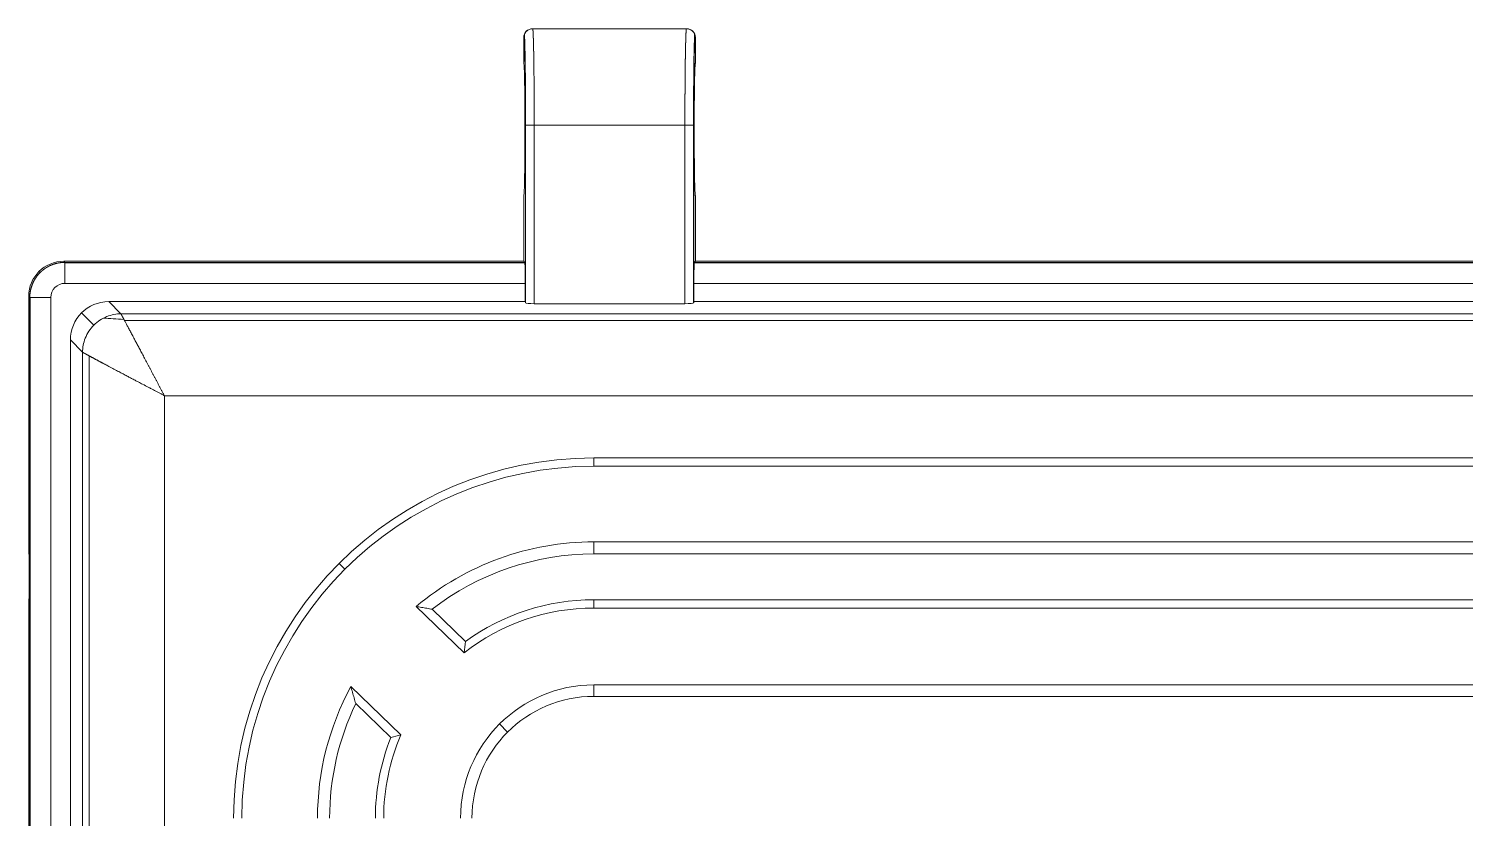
# Model space of a CAD drawing. Header units: millimetres. Extents: x 6520 to 6907, y -5009 to -4789.
# Drawn here: x 6736 to 6818.5, y -4834.2 to -4788.9 of the extents above; entities that cross this region are included whole.
import ezdxf

# ---------------------------------------------------------------- set-up
doc = ezdxf.new("R2010")
doc.units = ezdxf.units.MM
doc.layers.add('core', color=7, linetype='Continuous', lineweight=20)

msp = doc.modelspace()

# ---------------------------------------------------------------- linework, layer by layer
at = {"layer": 'core', "linetype": 'Continuous', "lineweight": 13}
for p, q in [((6764.955, -4788.859), (6764.964, -4788.859)), ((6773.79, -4788.859), (6773.794, -4788.859)), ((6764.462, -4789.362), (6764.453, -4789.362)), ((6774.302, -4789.362), (6774.293, -4789.362)), ((6773.703, -4794.387), (6765.052, -4794.387)), ((6765.052, -4794.387), (6765.052, -4804.635)), ((6773.703, -4804.635), (6773.703, -4794.387)), ((6774.196, -4794.387), (6774.196, -4804.599)), ((6738.107, -4802.264), (6738.046, -4802.203)), ((6738.107, -4802.264), (6764.514, -4802.264)), ((6764.517, -4802.285), (6738.107, -4802.285)), ((6859.188, -4802.285), (6774.237, -4802.285)), ((6774.241, -4802.264), (6859.185, -4802.264)), ((6736.686, -4802.853), (6736.625, -4802.792)), ((6764.534, -4803.47), (6738.107, -4803.47)), ((6859.205, -4803.47), (6774.22, -4803.47)), ((6736.036, -4804.213), (6736.097, -4804.274)), ((6736.097, -4972.992), (6736.097, -4804.274)), ((6736.118, -4972.992), (6736.118, -4804.274)), ((6737.303, -4804.274), (6737.303, -4972.992)), ((6741.327, -4805.216), (6740.627, -4804.516)), ((6739.069, -4805.16), (6739.776, -4805.867)), ((6741.327, -4805.216), (6902.148, -4805.216)), ((6741.529, -4805.593), (6901.946, -4805.593)), ((6738.425, -4806.719), (6739.125, -4807.419)), ((6739.125, -4969.847), (6739.125, -4807.419)), ((6739.502, -4807.628), (6739.502, -4969.646)), ((6899.645, -4809.922), (6743.83, -4809.922)), ((6743.83, -4809.922), (6743.83, -4967.344)), ((6768.473, -4813.484), (6768.473, -4813.96)), ((6768.473, -4818.301), (6768.473, -4818.996)), ((6753.851, -4819.541), (6754.188, -4819.877)), ((6768.473, -4821.625), (6768.473, -4822.101)), ((6768.473, -4826.511), (6768.473, -4827.167)), ((6763.527, -4829.216), (6763.063, -4828.752))]:
    msp.add_line(p, q, dxfattribs=at)
at = {"layer": 'core', "linetype": 'Continuous', "lineweight": 18}
for p, q in [((6764.955, -4788.859), (6764.964, -4788.859)), ((6764.964, -4788.859), (6773.79, -4788.859)), ((6773.79, -4788.859), (6773.799, -4788.859)), ((6764.453, -4789.362), (6764.453, -4790.829)), ((6774.302, -4790.829), (6774.302, -4789.362)), ((6764.549, -4804.592), (6764.549, -4794.386)), ((6774.205, -4794.386), (6774.205, -4804.592)), ((6764.453, -4798.447), (6764.453, -4799.914)), ((6774.302, -4799.914), (6774.302, -4798.447)), ((6764.453, -4802.203), (6764.453, -4799.914)), ((6774.302, -4799.914), (6774.302, -4802.203)), ((6764.453, -4802.203), (6738.046, -4802.203)), ((6764.453, -4802.203), (6764.514, -4802.264)), ((6774.302, -4802.203), (6774.241, -4802.264)), ((6859.124, -4802.203), (6774.302, -4802.203)), ((6764.534, -4804.516), (6764.534, -4803.47)), ((6774.22, -4804.516), (6774.22, -4803.47)), ((6736.036, -4818.685), (6736.036, -4804.213)), ((6740.627, -4804.516), (6764.534, -4804.516)), ((6764.549, -4804.592), (6764.534, -4804.516)), ((6765.052, -4804.635), (6773.703, -4804.635)), ((6774.22, -4804.516), (6774.205, -4804.592)), ((6774.22, -4804.516), (6859.205, -4804.516)), ((6738.425, -4970.547), (6738.425, -4806.719)), ((6875.003, -4813.484), (6768.473, -4813.484)), ((6768.473, -4813.96), (6875.003, -4813.96)), ((6875.003, -4818.301), (6768.473, -4818.301)), ((6768.473, -4818.996), (6875.003, -4818.996)), ((6736.036, -4852.855), (6736.036, -4821.901)), ((6758.281, -4822.008), (6761.035, -4824.667)), ((6761.102, -4824.02), (6759.187, -4822.171)), ((6875.003, -4821.625), (6768.473, -4821.625)), ((6768.473, -4822.101), (6875.003, -4822.101)), ((6757.401, -4829.378), (6754.528, -4826.604)), ((6875.003, -4826.511), (6768.473, -4826.511)), ((6768.473, -4827.167), (6875.003, -4827.167)), ((6754.807, -4827.585), (6756.822, -4829.531))]:
    msp.add_line(p, q, dxfattribs=at)
for radius, start, end in [(20.678, 90, 180), (20.202, 90, 180), (15.861, 90, 129.98095), (15.166, 90, 127.75511), (12.061, 90, 128.07229), (12.537, 90, 126.00897), (15.861, 151.5437, 180), (7.651, 90, 180), (6.995, 90, 180), (15.166, 154.29953, 180), (12.537, 158.32193, 180), (12.061, 156.6329, 180)]:
    msp.add_arc((6768.473, -4834.162), radius, start, end, dxfattribs=at)
for centre, major_axis, ratio, start_param, end_param in [((6764.955, -4789.362), (-0.503, 0), 0.999848, 4.712389, 6.283185), ((6773.799, -4789.362), (0.503, 0), 0.999848, 0, 1.570796), ((6764.453, -4794.638), (0, -3.809), 0.017455, 0, 3.141593), ((6774.302, -4794.638), (0, -3.809), 0.017455, 3.141593, 6.283185), ((6738.047, -4804.213), (-1.422, 1.422), 0.999695, 5.497939, 7.068431), ((6738.107, -4803.47), (0, 1.206), 0.000008, 4.712387, 6.265732), ((6764.513, -4803.47), (0, -1.206), 0.017455, 1.570796, 3.124139), ((6774.241, -4803.47), (0, -1.206), 0.017455, 3.159046, 4.712389), ((6738.107, -4804.274), (-0.447, -0.668), 1, 3.731846, 5.302727), ((6737.303, -4804.274), (1.206, 0), 0.000006, 3.159044, 4.712393), ((6740.644, -4806.736), (-1.575, 1.575), 0.992433, 5.501584, 7.064785), ((6765.052, -4804.591), (-0.502, 0), 0.087489, 0.017453, 1.570796), ((6773.703, -4804.591), (-0.502, 0), 0.087489, 1.570796, 3.124139), ((6736.036, -4820.293), (0, -1.608), 0.017455, 0, 3.141593)]:
    msp.add_ellipse(centre, major_axis=major_axis, ratio=ratio, start_param=start_param, end_param=end_param, dxfattribs=at)
at = {"layer": 'core', "linetype": 'Continuous', "lineweight": 13}
for centre, major_axis, ratio, start_param, end_param in [((6764.462, -4794.387), (0, -5.527), 0.017455, 1.570799, 2.79705), ((6774.293, -4794.387), (0, -5.527), 0.017455, 3.486134, 4.712393), ((6743.83, -4805.18), (-4.723, 0), 0.087489, 0.739063, 1.055027)]:
    msp.add_ellipse(centre, major_axis=major_axis, ratio=ratio, start_param=start_param, end_param=end_param, dxfattribs=at)
for points, knots in [([(6764.462, -4789.362), (6764.462, -4789.329), (6764.465, -4789.296), (6764.478, -4789.231), (6764.487, -4789.2), (6764.512, -4789.139), (6764.528, -4789.11), (6764.565, -4789.055), (6764.586, -4789.029), (6764.632, -4788.983), (6764.658, -4788.962), (6764.712, -4788.925), (6764.741, -4788.91), (6764.802, -4788.885), (6764.834, -4788.875), (6764.898, -4788.862), (6764.931, -4788.859), (6764.964, -4788.859)], [0, 0, 0, 0, 0.125, 0.125, 0.25, 0.25, 0.375, 0.375, 0.5, 0.5, 0.625, 0.625, 0.75, 0.75, 0.875, 0.875, 1, 1, 1, 1]), ([(6764.964, -4788.859), (6764.964, -4788.859), (6764.965, -4788.859), (6764.965, -4788.859), (6764.966, -4788.86), (6764.966, -4788.861), (6764.967, -4788.862), (6764.967, -4788.863), (6764.968, -4788.865), (6764.969, -4788.866), (6764.969, -4788.868), (6764.97, -4788.87), (6764.97, -4788.872), (6764.971, -4788.875), (6764.971, -4788.878), (6764.972, -4788.881), (6764.972, -4788.884), (6764.973, -4788.887), (6764.973, -4788.891), (6764.974, -4788.894), (6764.974, -4788.898), (6764.975, -4788.902), (6764.975, -4788.907), (6764.976, -4788.911), (6764.977, -4788.916), (6764.977, -4788.92), (6764.978, -4788.925), (6764.978, -4788.931), (6764.979, -4788.936), (6764.979, -4788.942), (6764.98, -4788.947), (6764.98, -4788.953), (6764.981, -4788.959), (6764.981, -4788.965), (6764.982, -4788.972), (6764.982, -4788.978), (6764.983, -4788.985), (6764.983, -4788.992), (6764.983, -4788.999), (6764.984, -4789.006), (6764.984, -4789.013), (6764.985, -4789.021), (6764.985, -4789.028), (6764.986, -4789.036), (6764.986, -4789.044), (6764.987, -4789.052), (6764.987, -4789.06), (6764.988, -4789.069), (6764.988, -4789.077), (6764.989, -4789.086), (6764.989, -4789.094), (6764.99, -4789.103), (6764.99, -4789.112), (6764.99, -4789.121), (6764.991, -4789.13), (6764.991, -4789.14), (6764.992, -4789.149), (6764.992, -4789.159), (6764.993, -4789.168), (6764.993, -4789.178), (6764.994, -4789.188), (6764.994, -4789.198), (6764.994, -4789.208), (6764.995, -4789.218), (6764.995, -4789.229), (6764.996, -4789.239), (6764.996, -4789.25), (6764.997, -4789.26), (6764.997, -4789.271), (6764.997, -4789.282), (6764.998, -4789.293), (6764.998, -4789.304), (6764.999, -4789.315), (6764.999, -4789.326), (6764.999, -4789.337), (6765, -4789.349), (6765, -4789.36), (6765.001, -4789.372), (6765.001, -4789.383), (6765.001, -4789.395), (6765.002, -4789.407), (6765.002, -4789.418), (6765.003, -4789.43), (6765.003, -4789.442), (6765.003, -4789.454), (6765.004, -4789.466), (6765.004, -4789.479), (6765.004, -4789.491), (6765.005, -4789.503), (6765.005, -4789.515), (6765.006, -4789.528), (6765.006, -4789.54), (6765.006, -4789.553), (6765.007, -4789.565), (6765.007, -4789.578), (6765.007, -4789.591), (6765.008, -4789.603), (6765.008, -4789.616), (6765.008, -4789.629), (6765.009, -4789.642), (6765.009, -4789.654), (6765.009, -4789.667), (6765.01, -4789.68), (6765.01, -4789.693), (6765.01, -4789.706), (6765.011, -4789.72), (6765.011, -4789.733), (6765.011, -4789.746), (6765.012, -4789.759), (6765.012, -4789.772), (6765.012, -4789.785), (6765.013, -4789.799), (6765.013, -4789.812), (6765.013, -4789.825), (6765.014, -4789.838), (6765.014, -4789.852), (6765.014, -4789.865), (6765.015, -4789.879), (6765.015, -4789.892), (6765.015, -4789.905), (6765.016, -4789.919), (6765.016, -4789.932), (6765.016, -4789.946), (6765.016, -4789.959), (6765.017, -4789.973), (6765.017, -4789.986), (6765.017, -4790), (6765.018, -4790.013), (6765.018, -4790.026), (6765.018, -4790.04), (6765.018, -4790.053), (6765.019, -4790.067), (6765.019, -4790.08), (6765.019, -4790.094), (6765.02, -4790.107), (6765.02, -4790.121), (6765.02, -4790.134), (6765.02, -4790.148), (6765.021, -4790.161), (6765.021, -4790.175), (6765.021, -4790.188), (6765.021, -4790.202), (6765.022, -4790.215), (6765.022, -4790.228), (6765.022, -4790.242), (6765.022, -4790.255), (6765.023, -4790.268), (6765.023, -4790.282), (6765.023, -4790.295), (6765.023, -4790.308), (6765.024, -4790.322), (6765.024, -4790.335), (6765.024, -4790.348), (6765.024, -4790.361), (6765.024, -4790.374), (6765.025, -4790.388), (6765.025, -4790.401), (6765.025, -4790.414), (6765.025, -4790.427), (6765.026, -4790.44), (6765.026, -4790.453), (6765.026, -4790.466), (6765.026, -4790.493), (6765.027, -4790.535), (6765.028, -4790.592), (6765.029, -4790.649), (6765.03, -4790.707), (6765.03, -4790.766), (6765.031, -4790.825), (6765.032, -4790.885), (6765.033, -4790.946), (6765.033, -4791.007), (6765.034, -4791.068), (6765.035, -4791.131), (6765.036, -4791.193), (6765.036, -4791.257), (6765.037, -4791.32), (6765.038, -4791.385), (6765.038, -4791.449), (6765.039, -4791.514), (6765.04, -4791.58), (6765.04, -4791.646), (6765.041, -4791.712), (6765.041, -4791.779), (6765.042, -4791.846), (6765.042, -4791.914), (6765.043, -4791.982), (6765.043, -4792.05), (6765.044, -4792.118), (6765.044, -4792.187), (6765.045, -4792.256), (6765.045, -4792.325), (6765.046, -4792.395), (6765.046, -4792.465), (6765.047, -4792.535), (6765.047, -4792.605), (6765.047, -4792.675), (6765.048, -4792.746), (6765.048, -4792.817), (6765.048, -4792.888), (6765.049, -4792.959), (6765.049, -4793.03), (6765.049, -4793.101), (6765.05, -4793.172), (6765.05, -4793.244), (6765.05, -4793.315), (6765.05, -4793.387), (6765.051, -4793.458), (6765.051, -4793.53), (6765.051, -4793.602), (6765.051, -4793.673), (6765.051, -4793.745), (6765.051, -4793.816), (6765.051, -4793.888), (6765.052, -4793.959), (6765.052, -4794.031), (6765.052, -4794.102), (6765.052, -4794.173), (6765.052, -4794.245), (6765.052, -4794.316), (6765.052, -4794.363), (6765.052, -4794.387)], [0, 0, 0, 0, 0.004104, 0.008195, 0.012274, 0.01634, 0.020394, 0.024435, 0.028464, 0.03248, 0.036484, 0.040476, 0.044455, 0.048422, 0.052376, 0.056317, 0.060246, 0.064163, 0.068067, 0.071959, 0.075839, 0.079705, 0.08356, 0.087402, 0.091231, 0.095048, 0.098853, 0.102645, 0.106424, 0.110191, 0.113946, 0.117688, 0.121418, 0.125135, 0.12884, 0.132533, 0.136212, 0.13988, 0.143535, 0.147177, 0.150807, 0.154425, 0.15803, 0.161623, 0.165203, 0.168771, 0.172326, 0.175869, 0.179399, 0.182917, 0.186422, 0.189915, 0.193396, 0.196864, 0.200319, 0.203762, 0.207193, 0.210611, 0.214017, 0.21741, 0.22079, 0.224159, 0.227515, 0.230858, 0.234189, 0.237507, 0.240813, 0.244107, 0.247388, 0.250656, 0.253912, 0.257156, 0.260387, 0.263606, 0.266812, 0.270006, 0.273187, 0.276356, 0.279512, 0.282656, 0.285788, 0.288907, 0.292013, 0.295107, 0.298189, 0.301258, 0.304315, 0.307359, 0.310391, 0.31341, 0.316417, 0.319411, 0.322393, 0.325362, 0.328319, 0.331264, 0.334196, 0.337115, 0.340023, 0.342917, 0.345799, 0.348669, 0.351526, 0.354371, 0.357203, 0.360023, 0.362831, 0.365625, 0.368408, 0.371178, 0.373935, 0.37668, 0.379413, 0.382133, 0.384841, 0.387536, 0.390219, 0.392889, 0.395547, 0.398192, 0.400825, 0.403446, 0.406053, 0.408649, 0.411232, 0.413803, 0.416361, 0.418906, 0.421439, 0.42396, 0.426468, 0.428964, 0.431447, 0.433918, 0.436377, 0.438823, 0.441256, 0.443677, 0.446086, 0.448482, 0.450865, 0.453236, 0.455595, 0.457941, 0.460275, 0.462596, 0.464905, 0.467201, 0.469485, 0.471757, 0.474016, 0.476262, 0.478496, 0.480718, 0.482927, 0.485123, 0.487308, 0.489479, 0.491638, 0.493785, 0.49592, 0.498041, 0.500151, 0.509222, 0.518278, 0.527318, 0.536342, 0.54535, 0.554342, 0.563318, 0.572278, 0.581222, 0.590151, 0.599063, 0.60796, 0.616841, 0.625705, 0.634554, 0.643387, 0.652204, 0.661005, 0.66979, 0.678559, 0.687313, 0.69605, 0.704771, 0.713477, 0.722167, 0.73084, 0.739498, 0.74814, 0.756766, 0.765376, 0.77397, 0.782549, 0.791111, 0.799657, 0.808188, 0.816703, 0.825201, 0.833684, 0.842151, 0.850602, 0.859037, 0.867456, 0.87586, 0.884247, 0.892618, 0.900974, 0.909314, 0.917637, 0.925945, 0.934237, 0.942513, 0.950773, 0.959017, 0.967246, 0.975458, 0.983655, 0.991835, 1, 1, 1, 1]), ([(6773.703, -4794.387), (6773.703, -4794.374), (6773.703, -4794.348), (6773.703, -4794.31), (6773.703, -4794.271), (6773.703, -4794.233), (6773.703, -4794.194), (6773.703, -4794.156), (6773.703, -4794.117), (6773.703, -4794.078), (6773.703, -4794.04), (6773.703, -4794.001), (6773.703, -4793.962), (6773.703, -4793.923), (6773.703, -4793.885), (6773.703, -4793.846), (6773.703, -4793.807), (6773.703, -4793.768), (6773.703, -4793.73), (6773.703, -4793.691), (6773.704, -4793.652), (6773.704, -4793.613), (6773.704, -4793.574), (6773.704, -4793.535), (6773.704, -4793.497), (6773.704, -4793.458), (6773.704, -4793.419), (6773.704, -4793.38), (6773.704, -4793.341), (6773.704, -4793.303), (6773.705, -4793.264), (6773.705, -4793.225), (6773.705, -4793.187), (6773.705, -4793.148), (6773.705, -4793.109), (6773.705, -4793.071), (6773.705, -4793.032), (6773.706, -4792.993), (6773.706, -4792.955), (6773.706, -4792.916), (6773.706, -4792.878), (6773.706, -4792.839), (6773.706, -4792.801), (6773.707, -4792.763), (6773.707, -4792.724), (6773.707, -4792.686), (6773.707, -4792.648), (6773.707, -4792.61), (6773.708, -4792.572), (6773.708, -4792.534), (6773.708, -4792.496), (6773.708, -4792.458), (6773.709, -4792.42), (6773.709, -4792.382), (6773.709, -4792.344), (6773.709, -4792.307), (6773.709, -4792.269), (6773.71, -4792.232), (6773.71, -4792.194), (6773.71, -4792.157), (6773.711, -4792.12), (6773.711, -4792.083), (6773.711, -4792.045), (6773.711, -4792.008), (6773.712, -4791.972), (6773.712, -4791.935), (6773.712, -4791.898), (6773.712, -4791.862), (6773.713, -4791.825), (6773.713, -4791.789), (6773.713, -4791.752), (6773.714, -4791.716), (6773.714, -4791.68), (6773.714, -4791.644), (6773.715, -4791.608), (6773.715, -4791.573), (6773.715, -4791.537), (6773.716, -4791.502), (6773.716, -4791.466), (6773.716, -4791.431), (6773.717, -4791.396), (6773.717, -4791.361), (6773.717, -4791.327), (6773.718, -4791.292), (6773.718, -4791.257), (6773.719, -4791.223), (6773.719, -4791.189), (6773.719, -4791.155), (6773.72, -4791.121), (6773.72, -4791.087), (6773.72, -4791.054), (6773.721, -4791.02), (6773.721, -4790.987), (6773.722, -4790.954), (6773.722, -4790.921), (6773.723, -4790.888), (6773.723, -4790.855), (6773.723, -4790.823), (6773.724, -4790.791), (6773.724, -4790.759), (6773.725, -4790.727), (6773.725, -4790.695), (6773.726, -4790.664), (6773.726, -4790.632), (6773.726, -4790.601), (6773.727, -4790.57), (6773.727, -4790.54), (6773.728, -4790.509), (6773.728, -4790.481), (6773.729, -4790.454), (6773.729, -4790.43), (6773.73, -4790.405), (6773.73, -4790.38), (6773.73, -4790.355), (6773.731, -4790.33), (6773.731, -4790.305), (6773.732, -4790.28), (6773.732, -4790.254), (6773.733, -4790.229), (6773.733, -4790.204), (6773.734, -4790.178), (6773.734, -4790.153), (6773.735, -4790.127), (6773.735, -4790.102), (6773.736, -4790.076), (6773.736, -4790.051), (6773.737, -4790.025), (6773.737, -4790), (6773.738, -4789.974), (6773.738, -4789.949), (6773.739, -4789.923), (6773.739, -4789.898), (6773.74, -4789.872), (6773.741, -4789.847), (6773.741, -4789.822), (6773.742, -4789.797), (6773.742, -4789.772), (6773.743, -4789.747), (6773.744, -4789.722), (6773.744, -4789.697), (6773.745, -4789.672), (6773.746, -4789.648), (6773.746, -4789.624), (6773.747, -4789.599), (6773.748, -4789.575), (6773.748, -4789.552), (6773.749, -4789.528), (6773.75, -4789.505), (6773.75, -4789.481), (6773.751, -4789.458), (6773.752, -4789.436), (6773.752, -4789.413), (6773.753, -4789.391), (6773.754, -4789.369), (6773.755, -4789.347), (6773.755, -4789.326), (6773.756, -4789.305), (6773.757, -4789.284), (6773.758, -4789.263), (6773.759, -4789.243), (6773.759, -4789.224), (6773.76, -4789.204), (6773.761, -4789.185), (6773.762, -4789.167), (6773.763, -4789.148), (6773.764, -4789.131), (6773.764, -4789.113), (6773.765, -4789.096), (6773.766, -4789.08), (6773.767, -4789.064), (6773.768, -4789.048), (6773.769, -4789.033), (6773.77, -4789.019), (6773.771, -4789.005), (6773.771, -4788.992), (6773.772, -4788.979), (6773.773, -4788.967), (6773.774, -4788.955), (6773.775, -4788.944), (6773.776, -4788.933), (6773.777, -4788.923), (6773.778, -4788.914), (6773.779, -4788.906), (6773.78, -4788.898), (6773.781, -4788.891), (6773.782, -4788.884), (6773.783, -4788.878), (6773.784, -4788.873), (6773.785, -4788.869), (6773.786, -4788.865), (6773.787, -4788.863), (6773.788, -4788.861), (6773.789, -4788.859), (6773.79, -4788.859), (6773.79, -4788.859)], [0, 0, 0, 0, 0.004424, 0.008852, 0.013285, 0.017723, 0.022165, 0.026612, 0.031064, 0.03552, 0.039981, 0.044447, 0.048918, 0.053393, 0.057872, 0.062357, 0.066846, 0.07134, 0.075838, 0.080341, 0.084849, 0.089362, 0.093879, 0.098401, 0.102927, 0.107459, 0.111994, 0.116535, 0.12108, 0.12563, 0.130185, 0.134744, 0.139308, 0.143876, 0.14845, 0.153028, 0.15761, 0.162198, 0.16679, 0.171386, 0.175988, 0.180594, 0.185204, 0.18982, 0.19444, 0.199064, 0.203694, 0.208328, 0.212967, 0.21761, 0.222258, 0.226911, 0.231568, 0.23623, 0.240897, 0.245569, 0.250245, 0.254926, 0.259611, 0.264301, 0.268996, 0.273696, 0.2784, 0.283109, 0.287822, 0.292541, 0.297264, 0.301991, 0.306724, 0.311461, 0.316202, 0.320948, 0.325699, 0.330455, 0.335215, 0.33998, 0.34475, 0.349525, 0.354304, 0.359087, 0.363876, 0.368669, 0.373467, 0.378269, 0.383076, 0.387888, 0.392704, 0.397526, 0.402351, 0.407182, 0.412017, 0.416857, 0.421702, 0.426551, 0.431405, 0.436263, 0.441127, 0.445995, 0.450867, 0.455744, 0.460626, 0.465513, 0.470404, 0.4753, 0.480201, 0.485107, 0.490017, 0.494931, 0.499851, 0.503857, 0.507907, 0.512002, 0.516142, 0.520327, 0.524557, 0.528831, 0.53315, 0.537513, 0.541922, 0.546375, 0.550872, 0.555415, 0.560002, 0.564634, 0.569311, 0.574032, 0.578798, 0.583609, 0.588464, 0.593365, 0.59831, 0.603299, 0.608334, 0.613413, 0.618537, 0.623705, 0.628918, 0.634176, 0.639479, 0.644827, 0.650219, 0.655656, 0.661137, 0.666664, 0.672235, 0.67785, 0.683511, 0.689216, 0.694966, 0.700761, 0.7066, 0.712484, 0.718413, 0.724387, 0.730405, 0.736468, 0.742576, 0.748728, 0.754925, 0.761167, 0.767454, 0.773785, 0.780161, 0.786582, 0.793047, 0.799558, 0.806112, 0.812712, 0.819356, 0.826046, 0.832779, 0.839558, 0.846381, 0.853249, 0.860162, 0.867119, 0.874121, 0.881168, 0.88826, 0.895396, 0.902577, 0.909803, 0.917073, 0.924388, 0.931748, 0.939153, 0.946602, 0.954096, 0.961635, 0.969219, 0.976847, 0.98452, 0.992238, 1, 1, 1, 1]), ([(6773.79, -4788.859), (6773.823, -4788.859), (6773.856, -4788.862), (6773.921, -4788.875), (6773.952, -4788.885), (6774.013, -4788.91), (6774.042, -4788.925), (6774.097, -4788.962), (6774.122, -4788.983), (6774.169, -4789.029), (6774.19, -4789.055), (6774.226, -4789.11), (6774.242, -4789.139), (6774.267, -4789.2), (6774.277, -4789.231), (6774.29, -4789.296), (6774.293, -4789.329), (6774.293, -4789.362)], [0, 0, 0, 0, 0.125, 0.125, 0.25, 0.25, 0.375, 0.375, 0.5, 0.5, 0.625, 0.625, 0.75, 0.75, 0.875, 0.875, 1, 1, 1, 1]), ([(6764.462, -4789.362), (6764.467, -4789.362), (6764.473, -4789.394), (6764.484, -4789.513), (6764.488, -4789.59), (6764.493, -4789.689)], [0, 0, 0, 0, 0.540723, 0.540723, 1, 1, 1, 1]), ([(6774.255, -4789.857), (6774.256, -4789.817), (6774.258, -4789.779), (6774.265, -4789.618), (6774.27, -4789.522), (6774.281, -4789.394), (6774.287, -4789.362), (6774.293, -4789.362)], [0, 0, 0, 0, 0.123575, 0.123575, 0.561788, 0.561788, 1, 1, 1, 1]), ([(6765.052, -4794.387), (6765.019, -4794.387), (6764.987, -4794.387), (6764.923, -4794.387), (6764.892, -4794.387), (6764.831, -4794.387), (6764.803, -4794.387), (6764.748, -4794.387), (6764.723, -4794.387), (6764.676, -4794.387), (6764.655, -4794.387), (6764.619, -4794.387), (6764.603, -4794.387), (6764.577, -4794.387), (6764.567, -4794.387), (6764.554, -4794.387), (6764.55, -4794.387), (6764.549, -4794.387)], [0, 0, 0, 0, 0.125, 0.125, 0.25, 0.25, 0.375, 0.375, 0.5, 0.5, 0.625, 0.625, 0.75, 0.75, 0.875, 0.875, 1, 1, 1, 1]), ([(6774.205, -4794.387), (6774.205, -4794.387), (6774.201, -4794.387), (6774.187, -4794.387), (6774.177, -4794.387), (6774.152, -4794.387), (6774.136, -4794.387), (6774.099, -4794.387), (6774.078, -4794.387), (6774.032, -4794.387), (6774.006, -4794.387), (6773.952, -4794.387), (6773.923, -4794.387), (6773.863, -4794.387), (6773.832, -4794.387), (6773.768, -4794.387), (6773.735, -4794.387), (6773.703, -4794.387)], [0, 0, 0, 0, 0.125, 0.125, 0.25, 0.25, 0.375, 0.375, 0.5, 0.5, 0.625, 0.625, 0.75, 0.75, 0.875, 0.875, 1, 1, 1, 1]), ([(6738.107, -4802.264), (6738.1, -4802.264), (6738.085, -4802.264), (6738.063, -4802.264), (6738.04, -4802.265), (6738.018, -4802.266), (6737.996, -4802.267), (6737.974, -4802.268), (6737.952, -4802.27), (6737.93, -4802.272), (6737.907, -4802.274), (6737.885, -4802.276), (6737.863, -4802.279), (6737.841, -4802.282), (6737.819, -4802.285), (6737.797, -4802.288), (6737.775, -4802.291), (6737.754, -4802.295), (6737.732, -4802.299), (6737.71, -4802.303), (6737.688, -4802.308), (6737.667, -4802.313), (6737.645, -4802.318), (6737.624, -4802.323), (6737.602, -4802.328), (6737.581, -4802.334), (6737.56, -4802.34), (6737.539, -4802.346), (6737.518, -4802.352), (6737.497, -4802.359), (6737.476, -4802.365), (6737.456, -4802.372), (6737.435, -4802.38), (6737.415, -4802.387), (6737.394, -4802.395), (6737.374, -4802.402), (6737.354, -4802.41), (6737.334, -4802.418), (6737.314, -4802.427), (6737.295, -4802.435), (6737.275, -4802.444), (6737.256, -4802.453), (6737.237, -4802.462), (6737.218, -4802.471), (6737.199, -4802.481), (6737.18, -4802.491), (6737.161, -4802.5), (6737.143, -4802.51), (6737.125, -4802.52), (6737.107, -4802.531), (6737.089, -4802.541), (6737.071, -4802.552), (6737.053, -4802.562), (6737.036, -4802.573), (6737.019, -4802.584), (6737.002, -4802.595), (6736.985, -4802.607), (6736.968, -4802.618), (6736.951, -4802.629), (6736.935, -4802.641), (6736.919, -4802.653), (6736.903, -4802.665), (6736.887, -4802.677), (6736.872, -4802.689), (6736.856, -4802.701), (6736.841, -4802.713), (6736.826, -4802.725), (6736.811, -4802.738), (6736.796, -4802.75), (6736.782, -4802.763), (6736.768, -4802.775), (6736.754, -4802.788), (6736.74, -4802.801), (6736.726, -4802.814), (6736.712, -4802.827), (6736.699, -4802.84), (6736.682, -4802.856), (6736.662, -4802.877), (6736.637, -4802.903), (6736.613, -4802.929), (6736.59, -4802.956), (6736.566, -4802.983), (6736.543, -4803.011), (6736.52, -4803.04), (6736.498, -4803.07), (6736.476, -4803.1), (6736.454, -4803.13), (6736.433, -4803.162), (6736.412, -4803.194), (6736.392, -4803.226), (6736.372, -4803.26), (6736.352, -4803.294), (6736.334, -4803.328), (6736.315, -4803.363), (6736.298, -4803.398), (6736.281, -4803.435), (6736.264, -4803.471), (6736.249, -4803.508), (6736.234, -4803.546), (6736.219, -4803.584), (6736.206, -4803.622), (6736.193, -4803.661), (6736.181, -4803.7), (6736.169, -4803.74), (6736.159, -4803.78), (6736.149, -4803.82), (6736.14, -4803.86), (6736.132, -4803.901), (6736.125, -4803.942), (6736.118, -4803.983), (6736.113, -4804.024), (6736.108, -4804.066), (6736.104, -4804.107), (6736.101, -4804.149), (6736.099, -4804.19), (6736.098, -4804.232), (6736.097, -4804.26), (6736.097, -4804.274)], [0, 0, 0, 0, 0.007022, 0.014048, 0.021078, 0.028111, 0.035147, 0.042185, 0.049224, 0.056264, 0.063304, 0.070344, 0.077383, 0.08442, 0.091455, 0.098487, 0.105516, 0.112541, 0.119561, 0.126576, 0.133585, 0.140588, 0.147583, 0.154571, 0.161551, 0.168522, 0.175484, 0.182436, 0.189377, 0.196307, 0.203226, 0.210132, 0.217025, 0.223905, 0.230771, 0.237623, 0.244459, 0.25128, 0.258084, 0.264872, 0.271643, 0.278396, 0.285131, 0.291847, 0.298543, 0.30522, 0.311877, 0.318512, 0.325127, 0.33172, 0.338291, 0.344839, 0.351364, 0.357865, 0.364342, 0.370796, 0.377224, 0.383627, 0.390004, 0.396356, 0.402681, 0.408979, 0.41525, 0.421493, 0.427709, 0.433896, 0.440055, 0.446185, 0.452286, 0.458357, 0.464398, 0.470409, 0.47639, 0.48234, 0.488259, 0.494146, 0.500003, 0.511005, 0.522119, 0.53334, 0.544668, 0.5561, 0.567635, 0.579271, 0.591004, 0.602833, 0.614756, 0.626768, 0.638869, 0.651055, 0.663324, 0.675671, 0.688095, 0.700592, 0.713159, 0.725793, 0.73849, 0.751247, 0.76406, 0.776925, 0.78984, 0.8028, 0.815801, 0.82884, 0.841913, 0.855016, 0.868145, 0.881296, 0.894466, 0.907649, 0.920843, 0.934043, 0.947246, 0.960447, 0.973642, 0.986828, 1, 1, 1, 1]), ([(6741.327, -4805.216), (6741.069, -4805.218), (6740.511, -4805.316), (6739.99, -4805.653), (6739.561, -4806.082), (6739.393, -4806.342), (6739.176, -4806.881), (6739.127, -4807.16), (6739.125, -4807.419)], [0, 0, 0, 0, 0.25, 0.5, 0.5, 0.75, 0.75, 1, 1, 1, 1]), ([(6741.327, -4805.216), (6741.328, -4805.217), (6741.329, -4805.219), (6741.331, -4805.222), (6741.333, -4805.226), (6741.335, -4805.23), (6741.337, -4805.234), (6741.34, -4805.238), (6741.342, -4805.242), (6741.345, -4805.247), (6741.347, -4805.252), (6741.35, -4805.257), (6741.353, -4805.262), (6741.356, -4805.268), (6741.359, -4805.274), (6741.363, -4805.28), (6741.366, -4805.286), (6741.37, -4805.293), (6741.373, -4805.3), (6741.377, -4805.307), (6741.381, -4805.314), (6741.385, -4805.321), (6741.389, -4805.329), (6741.393, -4805.337), (6741.398, -4805.345), (6741.402, -4805.354), (6741.407, -4805.362), (6741.411, -4805.371), (6741.416, -4805.38), (6741.421, -4805.39), (6741.426, -4805.399), (6741.431, -4805.409), (6741.437, -4805.419), (6741.442, -4805.429), (6741.448, -4805.44), (6741.453, -4805.45), (6741.459, -4805.461), (6741.465, -4805.472), (6741.471, -4805.484), (6741.477, -4805.495), (6741.483, -4805.507), (6741.49, -4805.519), (6741.496, -4805.531), (6741.503, -4805.543), (6741.509, -4805.556), (6741.516, -4805.569), (6741.523, -4805.582), (6741.53, -4805.595), (6741.537, -4805.609), (6741.545, -4805.623), (6741.552, -4805.637), (6741.559, -4805.651), (6741.59, -4805.708), (6741.648, -4805.818), (6741.743, -4805.996), (6741.851, -4806.197), (6741.97, -4806.423), (6742.09, -4806.648), (6742.208, -4806.868), (6742.322, -4807.082), (6742.446, -4807.314), (6742.581, -4807.567), (6742.725, -4807.839), (6742.838, -4808.052), (6742.914, -4808.195), (6742.95, -4808.262), (6742.985, -4808.33), (6743.021, -4808.397), (6743.057, -4808.465), (6743.093, -4808.534), (6743.129, -4808.602), (6743.165, -4808.671), (6743.201, -4808.739), (6743.237, -4808.808), (6743.274, -4808.878), (6743.31, -4808.947), (6743.347, -4809.016), (6743.383, -4809.086), (6743.42, -4809.155), (6743.457, -4809.225), (6743.494, -4809.295), (6743.531, -4809.364), (6743.568, -4809.434), (6743.605, -4809.504), (6743.643, -4809.574), (6743.68, -4809.643), (6743.717, -4809.713), (6743.755, -4809.783), (6743.793, -4809.852), (6743.818, -4809.898), (6743.83, -4809.922)], [0, 0, 0, 0, 0.004474, 0.008949, 0.013424, 0.017899, 0.022375, 0.026852, 0.03133, 0.035808, 0.040287, 0.044766, 0.049247, 0.053729, 0.058211, 0.062695, 0.06718, 0.071666, 0.076153, 0.080641, 0.085131, 0.089622, 0.094115, 0.098609, 0.103105, 0.107602, 0.112101, 0.116602, 0.121104, 0.125608, 0.130114, 0.134622, 0.139132, 0.143644, 0.148159, 0.152675, 0.157193, 0.161714, 0.166237, 0.170762, 0.17529, 0.17982, 0.184353, 0.188889, 0.193427, 0.197967, 0.20251, 0.207057, 0.211606, 0.216157, 0.220712, 0.22527, 0.229831, 0.275371, 0.322088, 0.370022, 0.419213, 0.469696, 0.507124, 0.546524, 0.587908, 0.631283, 0.67666, 0.724044, 0.734745, 0.74544, 0.756128, 0.766808, 0.777481, 0.788147, 0.798805, 0.809457, 0.820101, 0.830739, 0.841369, 0.851992, 0.862609, 0.873218, 0.883821, 0.894417, 0.905005, 0.915587, 0.926162, 0.936731, 0.947292, 0.957847, 0.968395, 0.978937, 0.989472, 1, 1, 1, 1])]:
    msp.add_open_spline(points, degree=3, knots=knots, dxfattribs=at)
at = {"layer": 'core', "linetype": 'Continuous', "lineweight": 18}
for points, knots in [([(6764.493, -4789.689), (6764.494, -4789.707), (6764.494, -4789.725), (6764.501, -4789.87), (6764.506, -4790.025), (6764.515, -4790.391), (6764.52, -4790.6), (6764.528, -4791.066), (6764.531, -4791.321), (6764.538, -4791.868), (6764.54, -4792.159), (6764.545, -4792.767), (6764.547, -4793.083), (6764.549, -4793.728), (6764.549, -4794.057), (6764.549, -4794.386)], [0, 0, 0, 0, 0.024489, 0.024489, 0.187075, 0.187075, 0.34966, 0.34966, 0.512245, 0.512245, 0.67483, 0.67483, 0.837415, 0.837415, 1, 1, 1, 1]), ([(6774.205, -4794.386), (6774.205, -4794.057), (6774.206, -4793.728), (6774.208, -4793.083), (6774.21, -4792.767), (6774.214, -4792.159), (6774.217, -4791.868), (6774.223, -4791.321), (6774.227, -4791.065), (6774.235, -4790.6), (6774.239, -4790.391), (6774.248, -4790.077), (6774.251, -4789.96), (6774.255, -4789.857)], [0, 0, 0, 0, 0.174886, 0.174886, 0.349773, 0.349773, 0.524659, 0.524659, 0.699545, 0.699545, 0.874432, 0.874432, 1, 1, 1, 1]), ([(6739.125, -4807.419), (6739.126, -4807.419), (6739.128, -4807.421), (6739.131, -4807.423), (6739.135, -4807.425), (6739.139, -4807.427), (6739.143, -4807.43), (6739.148, -4807.433), (6739.153, -4807.436), (6739.158, -4807.439), (6739.164, -4807.443), (6739.171, -4807.447), (6739.178, -4807.451), (6739.186, -4807.455), (6739.194, -4807.46), (6739.203, -4807.465), (6739.212, -4807.47), (6739.222, -4807.476), (6739.233, -4807.482), (6739.245, -4807.488), (6739.257, -4807.495), (6739.27, -4807.502), (6739.283, -4807.51), (6739.298, -4807.518), (6739.313, -4807.526), (6739.33, -4807.535), (6739.347, -4807.544), (6739.365, -4807.554), (6739.384, -4807.564), (6739.404, -4807.575), (6739.425, -4807.587), (6739.447, -4807.599), (6739.47, -4807.611), (6739.494, -4807.624), (6739.519, -4807.638), (6739.546, -4807.652), (6739.573, -4807.667), (6739.602, -4807.682), (6739.632, -4807.698), (6739.663, -4807.715), (6739.695, -4807.732), (6739.729, -4807.75), (6739.764, -4807.769), (6739.8, -4807.788), (6739.838, -4807.808), (6739.877, -4807.829), (6739.917, -4807.851), (6739.959, -4807.873), (6740.002, -4807.896), (6740.047, -4807.92), (6740.093, -4807.944), (6740.14, -4807.97), (6740.189, -4807.996), (6740.239, -4808.023), (6740.291, -4808.05), (6740.345, -4808.079), (6740.4, -4808.108), (6740.456, -4808.138), (6740.514, -4808.169), (6740.646, -4808.239), (6740.849, -4808.347), (6741.125, -4808.494), (6741.383, -4808.631), (6741.619, -4808.756), (6741.83, -4808.867), (6742.001, -4808.958), (6742.162, -4809.042), (6742.345, -4809.138), (6742.595, -4809.269), (6742.817, -4809.385), (6742.985, -4809.473), (6743.075, -4809.52), (6743.162, -4809.565), (6743.246, -4809.61), (6743.328, -4809.653), (6743.408, -4809.696), (6743.485, -4809.736), (6743.559, -4809.776), (6743.631, -4809.814), (6743.7, -4809.851), (6743.766, -4809.887), (6743.809, -4809.91), (6743.83, -4809.922)], [0, 0, 0, 0, 0.004306, 0.008745, 0.013318, 0.018025, 0.022865, 0.027839, 0.032947, 0.038188, 0.043563, 0.049071, 0.054712, 0.060487, 0.066395, 0.072436, 0.07861, 0.084918, 0.091358, 0.097931, 0.104637, 0.111475, 0.118446, 0.125549, 0.132784, 0.140151, 0.14765, 0.155282, 0.163045, 0.17094, 0.178967, 0.187125, 0.195415, 0.203836, 0.212388, 0.221072, 0.229885, 0.238829, 0.247903, 0.257106, 0.266439, 0.275902, 0.285495, 0.295218, 0.305072, 0.315057, 0.325174, 0.335422, 0.345801, 0.356313, 0.366956, 0.377731, 0.388638, 0.399677, 0.410848, 0.42215, 0.433583, 0.445147, 0.456841, 0.468664, 0.523604, 0.573446, 0.618235, 0.65799, 0.692718, 0.722425, 0.740993, 0.769789, 0.808788, 0.858001, 0.872038, 0.885673, 0.898907, 0.91174, 0.924173, 0.936206, 0.947839, 0.959072, 0.969905, 0.980338, 0.99037, 1, 1, 1, 1])]:
    msp.add_open_spline(points, degree=3, knots=knots, dxfattribs=at)
for points in [[(6758.281, -4822.008), (6758.383, -4822.026), (6758.585, -4822.061), (6758.886, -4822.115), (6759.087, -4822.152), (6759.187, -4822.171)], [(6761.102, -4824.02), (6761.078, -4824.234), (6761.055, -4824.45), (6761.035, -4824.667)], [(6754.807, -4827.585), (6754.775, -4827.477), (6754.712, -4827.26), (6754.619, -4826.933), (6754.558, -4826.714), (6754.528, -4826.604)], [(6757.401, -4829.378), (6757.207, -4829.428), (6757.014, -4829.479), (6756.822, -4829.531)]]:
    msp.add_open_spline(points, degree=3, dxfattribs=at)

doc.saveas('drawing.dxf')
